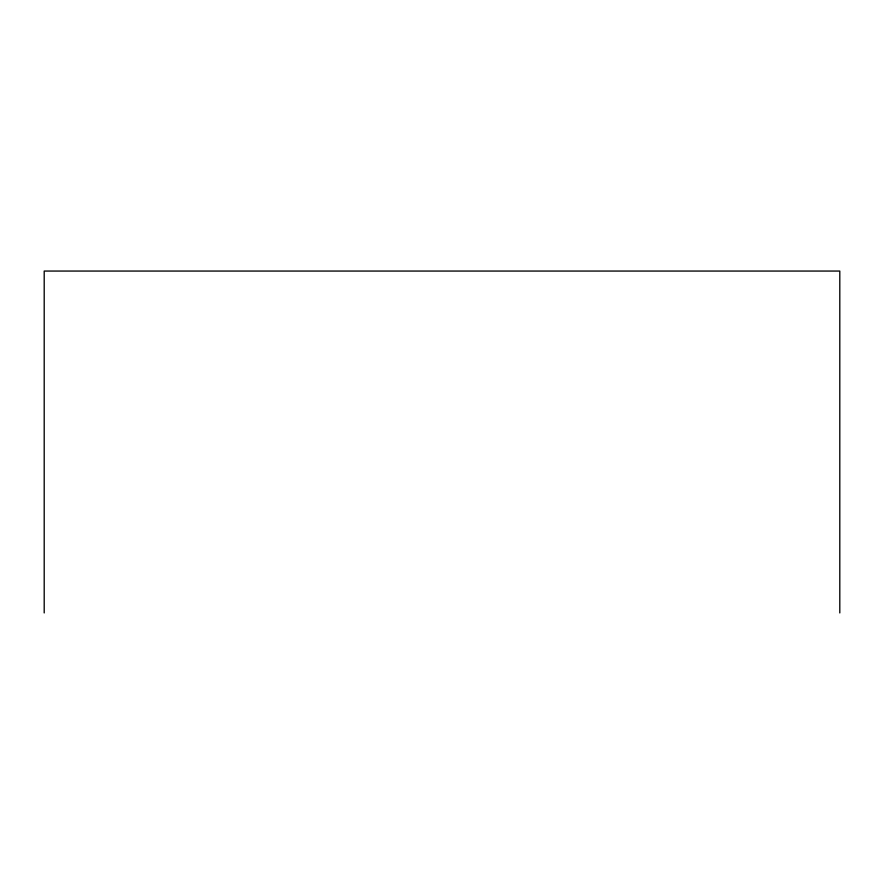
<?xml version="1.0" encoding="UTF-8"?>
<svg xmlns="http://www.w3.org/2000/svg" width="884" height="884" viewBox="0 0 884 884"><rect width="100%" height="100%" fill="white"/><g stroke="black" fill="none" stroke-linecap="round" stroke-linejoin="round"><path stroke-width="1.33" d="M839.8 612.944L839.8 271.057L44.2 271.057L44.2 612.944"/></g></svg>
